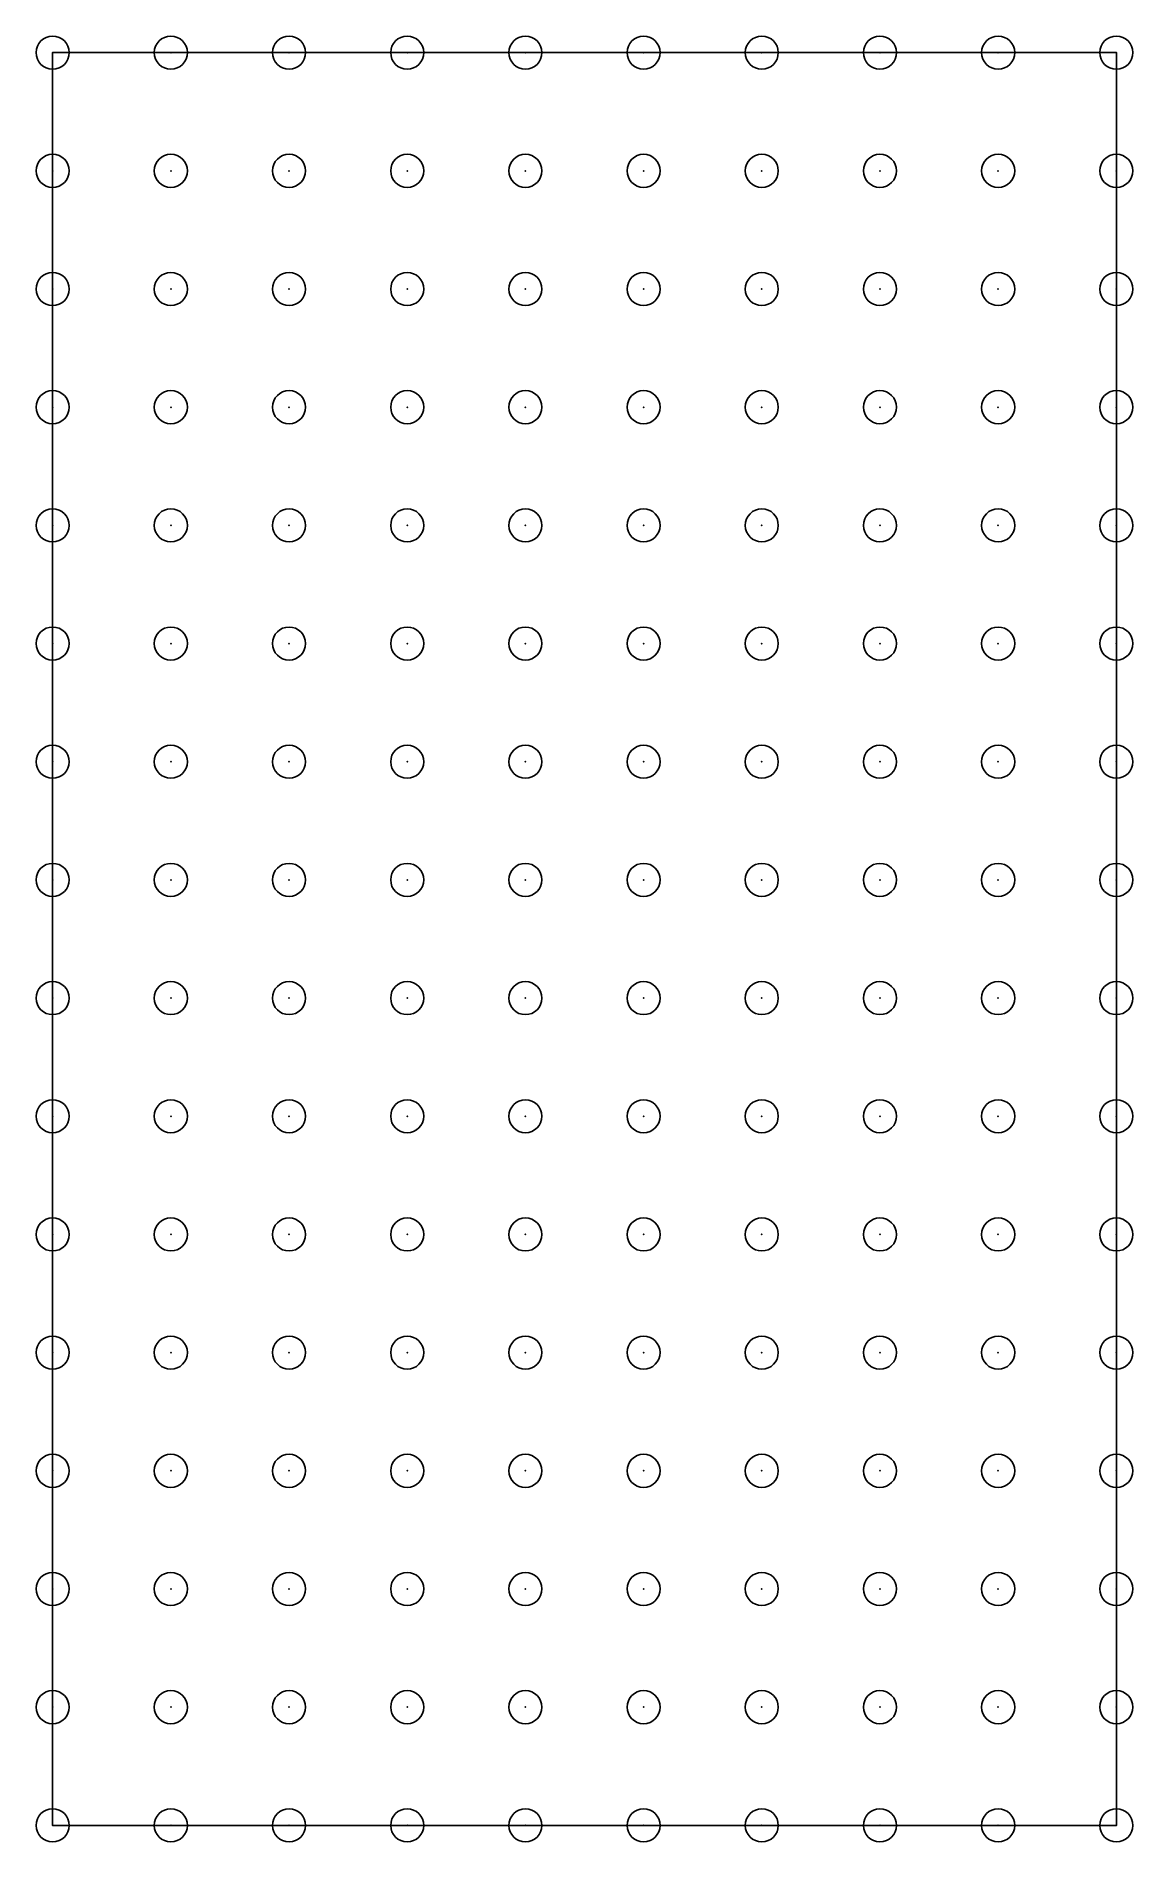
# Model space of a CAD drawing. Header units: millimetres. Extents: x -4 to 229, y -4 to 379.
import ezdxf

# ---------------------------------------------------------------- set-up
doc = ezdxf.new("R2010")
doc.units = ezdxf.units.MM
for name, color, linetype, lineweight, true_color in [('inserts', 7, 'Continuous', 25, 0x000000), ('martyr', 6, 'Continuous', 25, 0xff00ff), ('percage', 7, 'Continuous', 25, 0x000000)]:
    doc.layers.add(name, color=color, linetype=linetype, lineweight=lineweight, true_color=true_color)

msp = doc.modelspace()

# ---------------------------------------------------------------- linework, layer by layer
at = {"layer": 'inserts'}
for centre in [(0, 375), (25, 375), (50, 375), (75, 375), (100, 375), (125, 375), (150, 375), (175, 375), (200, 375), (225, 375), (0, 350), (25, 350), (50, 350), (75, 350), (100, 350), (125, 350), (150, 350), (175, 350), (200, 350), (225, 350), (0, 325), (25, 325), (50, 325), (75, 325), (100, 325), (125, 325), (150, 325), (175, 325), (200, 325), (225, 325), (0, 300), (25, 300), (50, 300), (75, 300), (100, 300), (125, 300), (150, 300), (175, 300), (200, 300), (225, 300), (0, 275), (25, 275), (50, 275), (75, 275), (100, 275), (125, 275), (150, 275), (175, 275), (200, 275), (225, 275), (0, 250), (25, 250), (50, 250), (75, 250), (100, 250), (125, 250), (150, 250), (175, 250), (200, 250), (225, 250), (0, 225), (25, 225), (50, 225), (75, 225), (100, 225), (125, 225), (150, 225), (175, 225), (200, 225), (225, 225), (0, 200), (25, 200), (50, 200), (75, 200), (100, 200), (125, 200), (150, 200), (175, 200), (200, 200), (225, 200), (0, 175), (25, 175), (50, 175), (75, 175), (100, 175), (125, 175), (150, 175), (175, 175), (200, 175), (225, 175), (0, 150), (25, 150), (50, 150), (75, 150), (100, 150), (125, 150), (150, 150), (175, 150), (200, 150), (225, 150), (0, 125), (25, 125), (50, 125), (75, 125), (100, 125), (125, 125), (150, 125), (175, 125), (200, 125), (225, 125), (0, 100), (25, 100), (50, 100), (75, 100), (100, 100), (125, 100), (150, 100), (175, 100), (200, 100), (225, 100), (0, 75), (25, 75), (50, 75), (75, 75), (100, 75), (125, 75), (150, 75), (175, 75), (200, 75), (225, 75), (0, 50), (25, 50), (50, 50), (75, 50), (100, 50), (125, 50), (150, 50), (175, 50), (200, 50), (225, 50), (0, 25), (25, 25), (50, 25), (75, 25), (100, 25), (125, 25), (150, 25), (175, 25), (200, 25), (225, 25), (0, 0), (25, 0), (50, 0), (75, 0), (100, 0), (125, 0), (150, 0), (175, 0), (200, 0), (225, 0)]:
    msp.add_circle(centre, 3.5, dxfattribs=at)
at = {"layer": 'martyr'}
for p, q in [((225, 375), (0, 375)), ((0, 375), (0, 0)), ((225, 0), (225, 375)), ((0, 0), (225, 0))]:
    msp.add_line(p, q, dxfattribs=at)
at = {"layer": 'percage'}
for p in [(0, 375), (25, 375), (50, 375), (75, 375), (100, 375), (125, 375), (150, 375), (175, 375), (200, 375), (225, 375), (0, 350), (25, 350), (50, 350), (75, 350), (100, 350), (125, 350), (150, 350), (175, 350), (200, 350), (225, 350), (0, 325), (25, 325), (50, 325), (75, 325), (100, 325), (125, 325), (150, 325), (175, 325), (200, 325), (225, 325), (0, 300), (25, 300), (50, 300), (75, 300), (100, 300), (125, 300), (150, 300), (175, 300), (200, 300), (225, 300), (0, 275), (25, 275), (50, 275), (75, 275), (100, 275), (125, 275), (150, 275), (175, 275), (200, 275), (225, 275), (0, 250), (25, 250), (50, 250), (75, 250), (100, 250), (125, 250), (150, 250), (175, 250), (200, 250), (225, 250), (0, 225), (25, 225), (50, 225), (75, 225), (100, 225), (125, 225), (150, 225), (175, 225), (200, 225), (225, 225), (0, 200), (25, 200), (50, 200), (75, 200), (100, 200), (125, 200), (150, 200), (175, 200), (200, 200), (225, 200), (0, 175), (25, 175), (50, 175), (75, 175), (100, 175), (125, 175), (150, 175), (175, 175), (200, 175), (225, 175), (0, 150), (25, 150), (50, 150), (75, 150), (100, 150), (125, 150), (150, 150), (175, 150), (200, 150), (225, 150), (0, 125), (25, 125), (50, 125), (75, 125), (100, 125), (125, 125), (150, 125), (175, 125), (200, 125), (225, 125), (0, 100), (25, 100), (50, 100), (75, 100), (100, 100), (125, 100), (150, 100), (175, 100), (200, 100), (225, 100), (0, 75), (25, 75), (50, 75), (75, 75), (100, 75), (125, 75), (150, 75), (175, 75), (200, 75), (225, 75), (0, 50), (25, 50), (50, 50), (75, 50), (100, 50), (125, 50), (150, 50), (175, 50), (200, 50), (225, 50), (0, 25), (25, 25), (50, 25), (75, 25), (100, 25), (125, 25), (150, 25), (175, 25), (200, 25), (225, 25), (0, 0), (25, 0), (50, 0), (75, 0), (100, 0), (125, 0), (150, 0), (175, 0), (200, 0), (225, 0)]:
    msp.add_point(p, dxfattribs=at)

doc.saveas('drawing.dxf')
